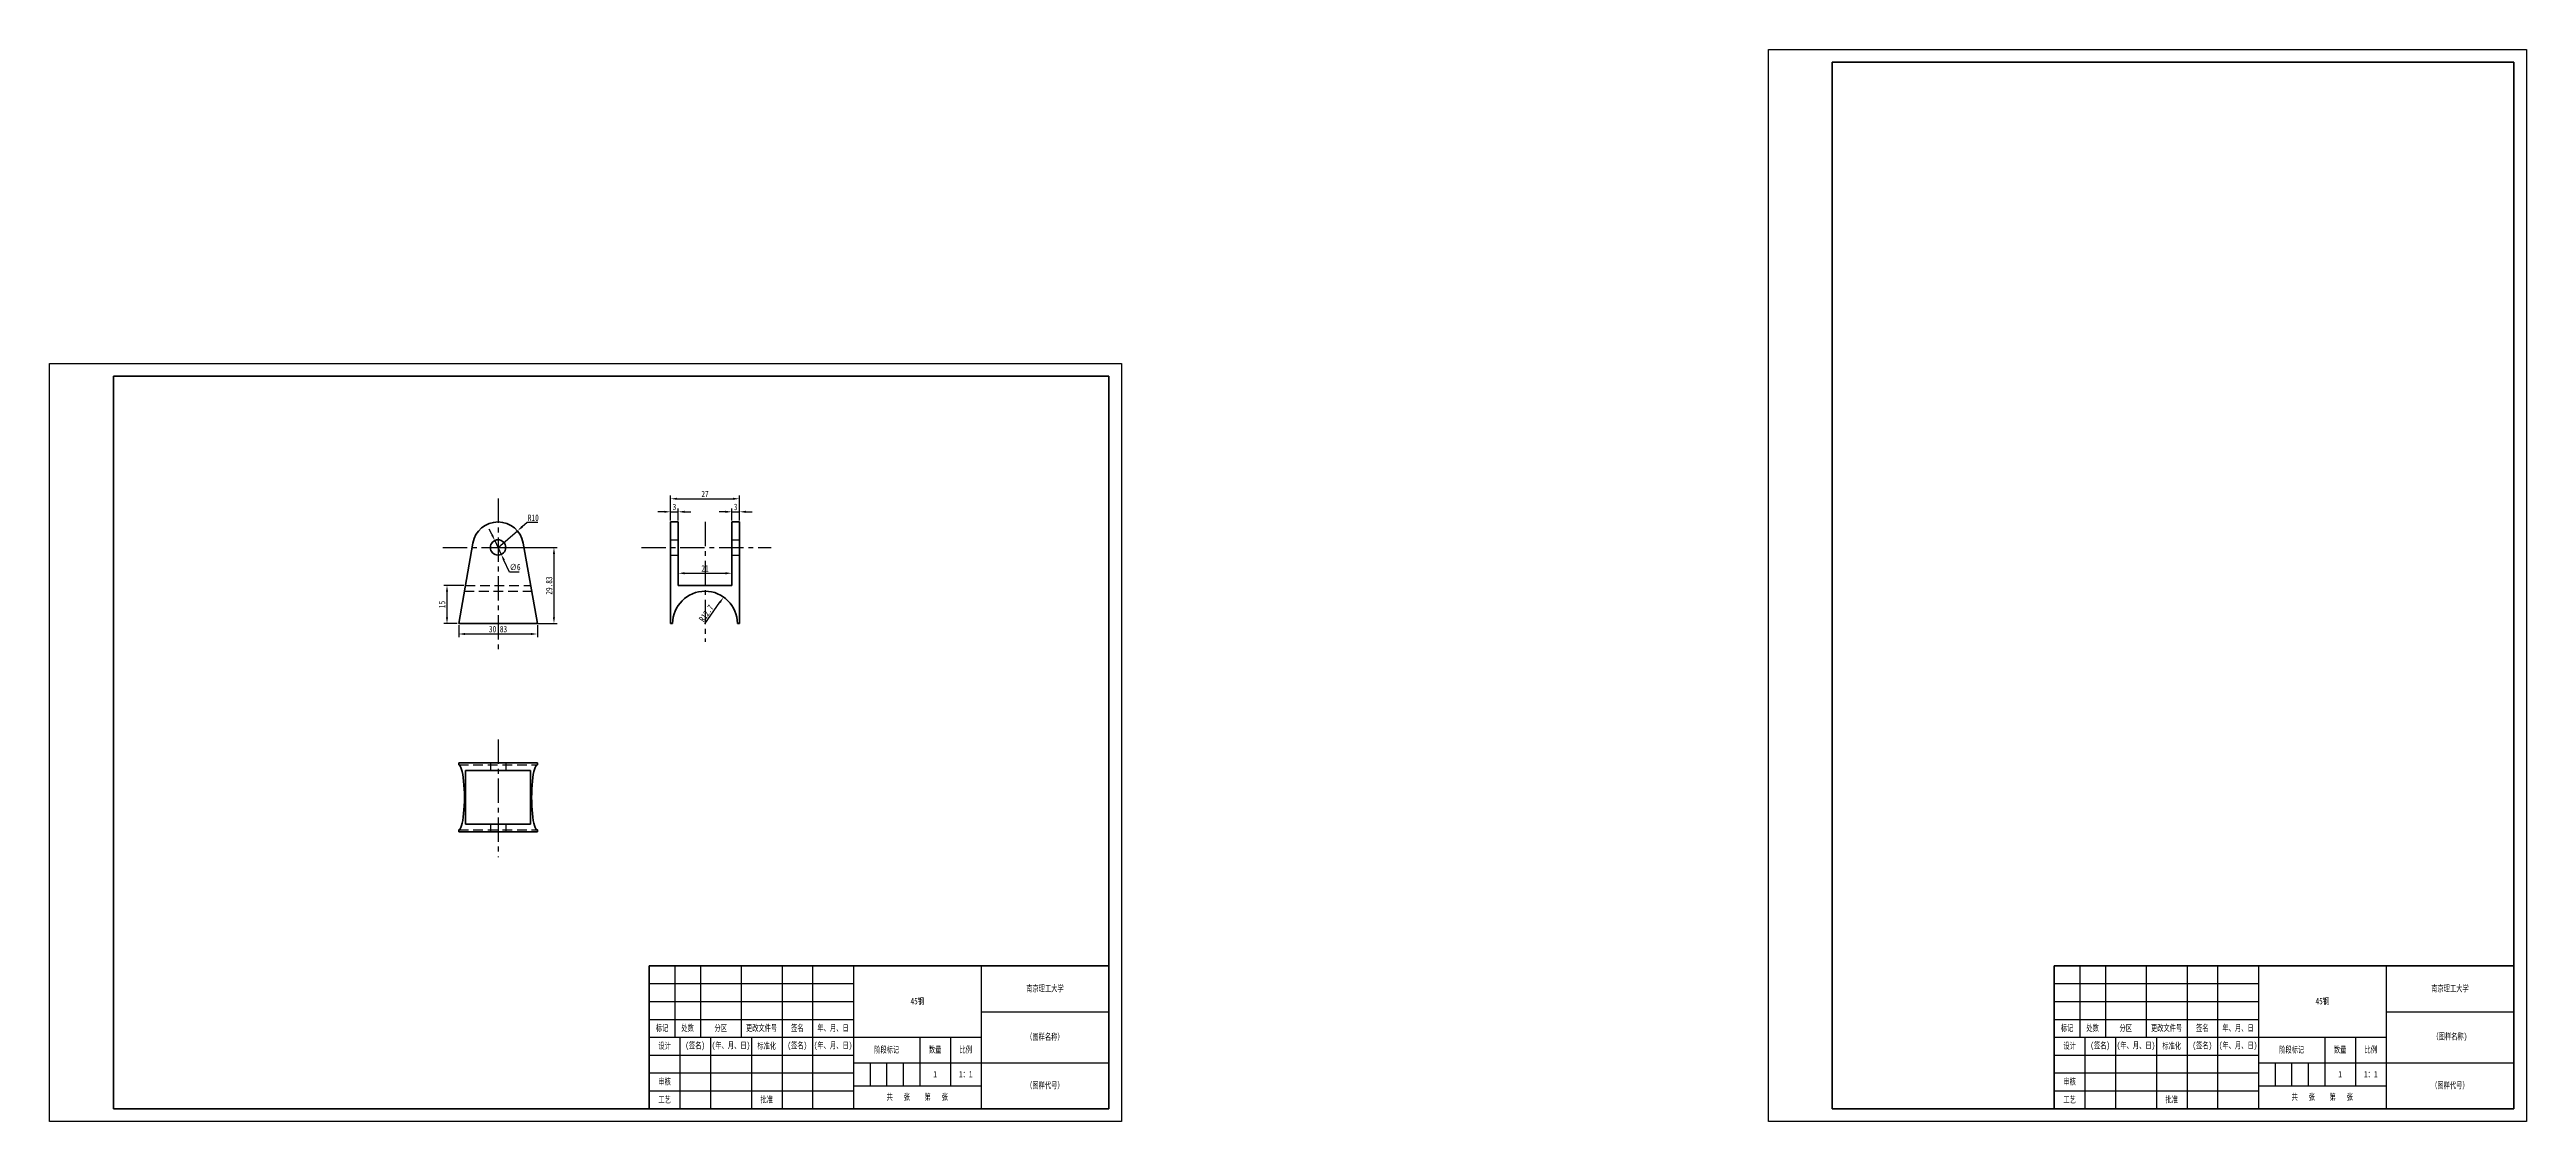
# Model space of a CAD drawing. Header units: millimetres. Extents: x 1050 to 2021, y 766 to 1186.
import ezdxf

# ---------------------------------------------------------------- set-up
doc = ezdxf.new("R2010")
doc.units = ezdxf.units.MM
doc.header["$LTSCALE"] = 0.3
doc.linetypes.add('CENTER', pattern=[50.8, 31.75, -6.35, 6.35, -6.35])
doc.linetypes.add('DASHED', pattern=[19.05, 12.7, -6.35])
for name, color, linetype, lineweight in [('尺寸线', 3, 'Continuous', 25), ('粗实线', 7, 'Continuous', 50), ('细实线', 7, 'Continuous', 25), ('细文本', 7, 'Continuous', 25), ('细点画线', 1, 'CENTER', 25), ('虚线', 2, 'DASHED', 25)]:
    doc.layers.add(name, color=color, linetype=linetype, lineweight=lineweight)
doc.styles.add('NUT Standard', font='simfang.ttf', dxfattribs={"width": 0.7, "height": 2.5})
doc.dimstyles.new('NUT Standard', dxfattribs={"dimtxt": 2.5, "dimasz": 2.5, "dimexe": 1.25, "dimexo": 0.625, "dimtad": 1, "dimtoh": 1, "dimdsep": 46, "dimtxsty": 'NUT Standard', "dimcen": 2.5, "dimadec": 0, "dimazin": 0, "dimtfac": 1, "dimtmove": 0, "dimatfit": 3, "dimfxl": 1, "dimarcsym": 0})

# ---------------------------------------------------------------- blocks, each defined once
blk = doc.blocks.new('*D18')
at = {"layer": 'Defpoints', "color": 0, "transparency": 16777216}
for p in [(1210.35, 960.68), (1241.18, 960.68), (1241.18, 956.62)]:
    blk.add_point(p, dxfattribs=at)
at = {"layer": '尺寸线', "color": 0, "lineweight": -2, "transparency": 16777216}
for p, q in [((1210.35, 960.06), (1210.35, 955.37)), ((1212.85, 956.62), (1238.68, 956.62)), ((1241.18, 960.06), (1241.18, 955.37))]:
    blk.add_line(p, q, dxfattribs=at)
at = {"layer": '尺寸线', "color": 0, "transparency": 16777216}
for points in [[(1212.85, 957.04), (1212.85, 956.2), (1210.35, 956.62)], [(1238.68, 957.04), (1238.68, 956.2), (1241.18, 956.62)]]:
    blk.add_solid(points, dxfattribs=at)
at = {"layer": '尺寸线', "color": 0, "transparency": 16777216, "insert": (1225.77, 958.51), "char_height": 2.5, "attachment_point": 5, "style": 'NUT Standard'}
blk.add_mtext('30.83', dxfattribs=at)
blk = doc.blocks.new('*D19')
at = {"layer": 'Defpoints', "color": 0, "transparency": 16777216}
for p in [(1225.77, 990.52), (1210.35, 960.68), (1247.69, 960.68)]:
    blk.add_point(p, dxfattribs=at)
at = {"layer": '尺寸线', "color": 0, "lineweight": -2, "transparency": 16777216}
for p, q in [((1226.39, 990.52), (1248.94, 990.52)), ((1247.69, 988.02), (1247.69, 963.18)), ((1210.98, 960.68), (1248.94, 960.68))]:
    blk.add_line(p, q, dxfattribs=at)
at = {"layer": '尺寸线', "color": 0, "transparency": 16777216}
for points in [[(1247.27, 988.02), (1248.1, 988.02), (1247.69, 990.52)], [(1247.27, 963.18), (1248.1, 963.18), (1247.69, 960.68)]]:
    blk.add_solid(points, dxfattribs=at)
at = {"layer": '尺寸线', "color": 0, "transparency": 16777216, "insert": (1245.79, 975.6), "char_height": 2.5, "attachment_point": 5, "rotation": 90, "style": 'NUT Standard'}
blk.add_mtext('29.83', dxfattribs=at)
blk = doc.blocks.new('*D22')
at = {"layer": 'Defpoints', "color": 0, "transparency": 16777216}
for p in [(1314.16, 971.09), (1306.88, 960.68)]:
    blk.add_point(p, dxfattribs=at)
at = {"layer": '尺寸线', "color": 0, "lineweight": -2, "transparency": 16777216}
blk.add_line((1306.81, 960.59), (1312.73, 969.04), dxfattribs=at)
at = {"layer": '尺寸线', "color": 0, "transparency": 16777216}
blk.add_solid([(1312.39, 969.28), (1313.07, 968.8), (1314.16, 971.09)], dxfattribs=at)
at = {"layer": '尺寸线', "color": 0, "transparency": 16777216, "insert": (1307.39, 964.71), "char_height": 2.5, "attachment_point": 5, "rotation": 55.00798, "style": 'NUT Standard'}
blk.add_mtext('R12.7', dxfattribs=at)
blk = doc.blocks.new('*D23')
at = {"layer": 'Defpoints', "color": 0, "transparency": 16777216}
for p in [(1213, 975.68), (1205.77, 960.68), (1210.35, 960.68)]:
    blk.add_point(p, dxfattribs=at)
at = {"layer": '尺寸线', "color": 0, "lineweight": -2, "transparency": 16777216}
for p, q in [((1212.37, 975.68), (1204.52, 975.68)), ((1205.77, 973.18), (1205.77, 963.18)), ((1209.73, 960.68), (1204.52, 960.68))]:
    blk.add_line(p, q, dxfattribs=at)
at = {"layer": '尺寸线', "color": 0, "transparency": 16777216}
for points in [[(1205.36, 973.18), (1206.19, 973.18), (1205.77, 975.68)], [(1205.36, 963.18), (1206.19, 963.18), (1205.77, 960.68)]]:
    blk.add_solid(points, dxfattribs=at)
at = {"layer": '尺寸线', "color": 0, "transparency": 16777216, "insert": (1203.88, 968.18), "char_height": 2.5, "attachment_point": 5, "rotation": 90, "style": 'NUT Standard'}
blk.add_mtext('15', dxfattribs=at)
blk = doc.blocks.new('*D24')
at = {"layer": 'Defpoints', "color": 0, "transparency": 16777216}
for p in [(1224.49, 993.23), (1227.04, 987.8)]:
    blk.add_point(p, dxfattribs=at)
at = {"layer": '尺寸线', "color": 0, "lineweight": -2, "transparency": 16777216}
for p, q in [((1223.43, 995.49), (1222.36, 997.75)), ((1224.49, 993.23), (1227.04, 987.8)), ((1230.31, 980.86), (1228.11, 985.54)), ((1234.01, 980.86), (1230.31, 980.86))]:
    blk.add_line(p, q, dxfattribs=at)
at = {"layer": '尺寸线', "color": 0, "transparency": 16777216}
for points in [[(1223.8, 995.67), (1223.05, 995.32), (1224.49, 993.23)], [(1228.49, 985.72), (1227.73, 985.36), (1227.04, 987.8)]]:
    blk.add_solid(points, dxfattribs=at)
at = {"layer": '尺寸线', "color": 0, "transparency": 16777216, "insert": (1232.47, 982.82), "char_height": 2.5, "attachment_point": 5, "style": 'NUT Standard'}
blk.add_mtext('∅6', dxfattribs=at)
blk = doc.blocks.new('*D25')
at = {"layer": 'Defpoints', "color": 0, "transparency": 16777216}
for p in [(1225.77, 990.52), (1233.37, 997.02)]:
    blk.add_point(p, dxfattribs=at)
at = {"layer": '尺寸线', "color": 0, "lineweight": -2, "transparency": 16777216}
for p, q in [((1237.16, 1000.27), (1235.26, 998.64)), ((1241.42, 1000.27), (1237.16, 1000.27)), ((1225.77, 990.52), (1233.37, 997.02))]:
    blk.add_line(p, q, dxfattribs=at)
at = {"layer": '尺寸线', "color": 0, "transparency": 16777216}
blk.add_solid([(1234.99, 998.96), (1235.54, 998.33), (1233.37, 997.02)], dxfattribs=at)
at = {"layer": '尺寸线', "color": 0, "transparency": 16777216, "insert": (1239.6, 1002.16), "char_height": 2.5, "attachment_point": 5, "style": 'NUT Standard'}
blk.add_mtext('R10', dxfattribs=at)
blk = doc.blocks.new('*D26')
at = {"layer": 'Defpoints', "color": 0, "transparency": 16777216}
for p in [(1293.38, 1000.52), (1296.38, 1004.5), (1296.38, 1000.52)]:
    blk.add_point(p, dxfattribs=at)
at = {"layer": '尺寸线', "color": 0, "lineweight": -2, "transparency": 16777216}
for p, q in [((1290.88, 1004.5), (1288.38, 1004.5)), ((1293.38, 1001.14), (1293.38, 1005.75)), ((1293.38, 1004.5), (1296.38, 1004.5)), ((1296.38, 1001.14), (1296.38, 1005.75)), ((1298.88, 1004.5), (1301.38, 1004.5))]:
    blk.add_line(p, q, dxfattribs=at)
at = {"layer": '尺寸线', "color": 0, "transparency": 16777216}
for points in [[(1290.88, 1004.91), (1290.88, 1004.08), (1293.38, 1004.5)], [(1298.88, 1004.91), (1298.88, 1004.08), (1296.38, 1004.5)]]:
    blk.add_solid(points, dxfattribs=at)
at = {"layer": '尺寸线', "color": 0, "transparency": 16777216, "insert": (1294.88, 1006.39), "char_height": 2.5, "attachment_point": 5, "style": 'NUT Standard'}
blk.add_mtext('3', dxfattribs=at)
blk = doc.blocks.new('*D28')
at = {"layer": 'Defpoints', "color": 0, "transparency": 16777216}
for p in [(1317.38, 980.41), (1296.38, 975.68), (1317.38, 975.68)]:
    blk.add_point(p, dxfattribs=at)
at = {"layer": '尺寸线', "color": 0, "lineweight": -2, "transparency": 16777216}
for p, q in [((1296.38, 976.31), (1296.38, 981.66)), ((1298.88, 980.41), (1314.88, 980.41)), ((1317.38, 976.31), (1317.38, 981.66))]:
    blk.add_line(p, q, dxfattribs=at)
at = {"layer": '尺寸线', "color": 0, "transparency": 16777216}
for points in [[(1298.88, 980.83), (1298.88, 979.99), (1296.38, 980.41)], [(1314.88, 980.83), (1314.88, 979.99), (1317.38, 980.41)]]:
    blk.add_solid(points, dxfattribs=at)
at = {"layer": '尺寸线', "color": 0, "transparency": 16777216, "insert": (1306.88, 982.28), "char_height": 2.5, "attachment_point": 5, "style": 'NUT Standard'}
blk.add_mtext('21', dxfattribs=at)
blk = doc.blocks.new('*D30')
at = {"layer": 'Defpoints', "color": 0, "transparency": 16777216}
for p in [(1317.38, 1000.52), (1320.38, 1004.5), (1320.38, 1000.52)]:
    blk.add_point(p, dxfattribs=at)
at = {"layer": '尺寸线', "color": 0, "lineweight": -2, "transparency": 16777216}
for p, q in [((1314.88, 1004.5), (1312.38, 1004.5)), ((1317.38, 1001.14), (1317.38, 1005.75)), ((1317.38, 1004.5), (1320.38, 1004.5)), ((1320.38, 1001.14), (1320.38, 1005.75)), ((1322.88, 1004.5), (1325.38, 1004.5))]:
    blk.add_line(p, q, dxfattribs=at)
at = {"layer": '尺寸线', "color": 0, "transparency": 16777216}
for points in [[(1314.88, 1004.91), (1314.88, 1004.08), (1317.38, 1004.5)], [(1322.88, 1004.91), (1322.88, 1004.08), (1320.38, 1004.5)]]:
    blk.add_solid(points, dxfattribs=at)
at = {"layer": '尺寸线', "color": 0, "transparency": 16777216, "insert": (1318.88, 1006.39), "char_height": 2.5, "attachment_point": 5, "style": 'NUT Standard'}
blk.add_mtext('3', dxfattribs=at)
blk = doc.blocks.new('*D31')
at = {"layer": 'Defpoints', "color": 0, "transparency": 16777216}
for p in [(1320.38, 1009.6), (1293.38, 1000.52), (1320.38, 1000.52)]:
    blk.add_point(p, dxfattribs=at)
at = {"layer": '尺寸线', "color": 0, "lineweight": -2, "transparency": 16777216}
for p, q in [((1293.38, 1001.14), (1293.38, 1010.85)), ((1295.88, 1009.6), (1317.88, 1009.6)), ((1320.38, 1001.14), (1320.38, 1010.85))]:
    blk.add_line(p, q, dxfattribs=at)
at = {"layer": '尺寸线', "color": 0, "transparency": 16777216}
for points in [[(1295.88, 1010.01), (1295.88, 1009.18), (1293.38, 1009.6)], [(1317.88, 1010.01), (1317.88, 1009.18), (1320.38, 1009.6)]]:
    blk.add_solid(points, dxfattribs=at)
at = {"layer": '尺寸线', "color": 0, "transparency": 16777216, "insert": (1306.88, 1011.49), "char_height": 2.5, "attachment_point": 5, "style": 'NUT Standard'}
blk.add_mtext('27', dxfattribs=at)

msp = doc.modelspace()

# ---------------------------------------------------------------- linework, layer by layer
for p, q in [((1723.555, 765.619), (1723.555, 1185.619)), ((1723.555, 1185.619), (2020.555, 1185.619)), ((2020.555, 1185.619), (2020.555, 765.619)), ((1050.042, 1062.619), (1470.042, 1062.619)), ((1050.042, 765.619), (1050.042, 1062.619)), ((1470.042, 1062.619), (1470.042, 765.619)), ((2015.555, 854.619), (2015.555, 770.619)), ((1470.042, 765.619), (1050.042, 765.619)), ((2020.555, 765.619), (1723.555, 765.619))]:
    msp.add_line(p, q)
at = {"color": 7, "lineweight": 35}
for p, q in [((1293.381, 992.252), (1293.381, 1000.516)), ((1293.381, 1000.516), (1296.381, 1000.516)), ((1296.381, 992.252), (1296.381, 1000.516)), ((1317.381, 992.252), (1317.381, 1000.516)), ((1317.381, 1000.516), (1320.381, 1000.516)), ((1320.381, 992.252), (1320.381, 1000.516)), ((1215.92, 992.252), (1210.354, 960.683)), ((1241.183, 960.683), (1235.616, 992.252)), ((1293.381, 992.252), (1293.381, 960.683)), ((1296.381, 992.252), (1296.381, 975.683)), ((1317.381, 992.252), (1317.381, 975.683)), ((1320.381, 992.252), (1320.381, 960.683)), ((1317.381, 975.683), (1296.381, 975.683)), ((1210.354, 960.683), (1241.183, 960.683)), ((1293.381, 960.683), (1294.181, 960.683)), ((1319.581, 960.683), (1320.381, 960.683)), ((1215.92, 906.09), (1210.354, 906.09)), ((1210.354, 906.09), (1210.354, 905.29)), ((1215.92, 903.09), (1212.998, 903.09)), ((1212.998, 882.09), (1212.998, 903.09)), ((1215.92, 906.09), (1235.616, 906.09)), ((1215.92, 903.09), (1235.616, 903.09)), ((1241.183, 906.09), (1235.616, 906.09)), ((1238.538, 903.09), (1235.616, 903.09)), ((1238.538, 882.09), (1238.538, 903.09)), ((1241.183, 906.09), (1241.183, 905.29)), ((1210.354, 879.89), (1210.354, 879.09)), ((1215.92, 879.09), (1210.354, 879.09)), ((1215.92, 882.09), (1212.998, 882.09)), ((1215.92, 882.09), (1235.616, 882.09)), ((1215.92, 879.09), (1235.616, 879.09)), ((1238.538, 882.09), (1235.616, 882.09)), ((1241.183, 879.09), (1235.616, 879.09)), ((1241.183, 879.89), (1241.183, 879.09))]:
    msp.add_line(p, q, dxfattribs=at)
at = {"color": 7, "linetype": 'DASHED', "lineweight": 13, "ltscale": 0.075}
for p, q in [((1293.381, 993.516), (1296.381, 993.516)), ((1317.381, 993.516), (1320.381, 993.516)), ((1293.381, 987.516), (1296.381, 987.516)), ((1317.381, 987.516), (1320.381, 987.516)), ((1222.768, 906.09), (1222.768, 903.09)), ((1228.768, 906.09), (1228.768, 903.09)), ((1222.768, 882.09), (1222.768, 879.09)), ((1228.768, 882.09), (1228.768, 879.09))]:
    msp.add_line(p, q, dxfattribs=at)
at = {"color": 7, "linetype": 'DASHED', "lineweight": 13}
for p, q in [((1212.593, 973.383), (1238.943, 973.383)), ((1212.998, 975.683), (1238.538, 975.683)), ((1210.354, 905.29), (1241.183, 905.29)), ((1210.354, 879.89), (1241.183, 879.89))]:
    msp.add_line(p, q, dxfattribs=at)
at = {"color": 7, "lineweight": 35}
msp.add_circle((1225.768, 990.516), 3, dxfattribs=at)
for centre, radius, start, end in [((1225.768, 990.516), 10, 10.000001, 169.999993), ((1306.881, 960.683), 12.7, 360, 179.999995)]:
    msp.add_arc(centre, radius, start, end, dxfattribs=at)
for centre, ratio, start_param, end_param in [((1210.354, 892.59), 0.1763272, 0.000001, 3.1415955), ((1241.183, 892.59), 0.1763271, 3.1415927, 6.283187)]:
    msp.add_ellipse(centre, major_axis=(0, -12.7), ratio=ratio, start_param=start_param, end_param=end_param, dxfattribs=at)
at = {"layer": '粗实线'}
for p, q in [((1748.555, 770.619), (1748.555, 1180.619)), ((1748.555, 1180.619), (2015.555, 1180.619)), ((2015.555, 1180.619), (2015.555, 770.619)), ((1075.042, 770.619), (1075.042, 1057.619)), ((1075.042, 1057.619), (1465.042, 1057.619)), ((1465.042, 1057.619), (1465.042, 770.619)), ((1285.042, 826.619), (1465.042, 826.619)), ((1285.042, 770.619), (1285.042, 826.619)), ((1835.555, 826.619), (2015.555, 826.619)), ((1835.555, 770.619), (1835.555, 826.619)), ((1465.042, 770.619), (1075.042, 770.619)), ((1285.042, 770.619), (1465.042, 770.619)), ((2015.555, 770.619), (1748.555, 770.619))]:
    msp.add_line(p, q, dxfattribs=at)
at = {"layer": '细实线'}
for p, q in [((1295.042, 826.619), (1295.042, 798.619)), ((1305.042, 826.619), (1305.042, 798.619)), ((1321.042, 826.619), (1321.042, 798.619)), ((1337.042, 826.619), (1337.042, 798.619)), ((1349.042, 826.619), (1349.042, 798.619)), ((1365.042, 826.619), (1365.042, 770.619)), ((1415.042, 826.619), (1415.042, 770.619)), ((1845.555, 826.619), (1845.555, 798.619)), ((1855.555, 826.619), (1855.555, 798.619)), ((1871.555, 826.619), (1871.555, 798.619)), ((1887.555, 826.619), (1887.555, 798.619)), ((1899.555, 826.619), (1899.555, 798.619)), ((1915.555, 826.619), (1915.555, 770.619)), ((1965.555, 826.619), (1965.555, 770.619)), ((1285.042, 819.619), (1365.042, 819.619)), ((1835.555, 819.619), (1915.555, 819.619)), ((1285.042, 812.619), (1365.042, 812.619)), ((1285.042, 805.619), (1365.042, 805.619)), ((1415.042, 808.619), (1465.042, 808.619)), ((1835.555, 812.619), (1915.555, 812.619)), ((1835.555, 805.619), (1915.555, 805.619)), ((1965.555, 808.619), (2015.555, 808.619)), ((1285.042, 798.619), (1415.042, 798.619)), ((1297.042, 798.619), (1297.042, 770.619)), ((1309.042, 798.619), (1309.042, 770.619)), ((1325.042, 798.619), (1325.042, 770.619)), ((1337.042, 798.619), (1337.042, 770.619)), ((1349.042, 798.619), (1349.042, 770.619)), ((1391.042, 798.619), (1391.042, 779.619)), ((1403.042, 798.619), (1403.042, 779.619)), ((1835.555, 798.619), (1965.555, 798.619)), ((1847.555, 798.619), (1847.555, 770.619)), ((1859.555, 798.619), (1859.555, 770.619)), ((1875.555, 798.619), (1875.555, 770.619)), ((1887.555, 798.619), (1887.555, 770.619)), ((1899.555, 798.619), (1899.555, 770.619)), ((1941.555, 798.619), (1941.555, 779.619)), ((1953.555, 798.619), (1953.555, 779.619)), ((1285.042, 791.619), (1365.042, 791.619)), ((1365.042, 788.619), (1465.042, 788.619)), ((1371.542, 788.619), (1371.542, 779.619)), ((1378.042, 788.619), (1378.042, 779.619)), ((1384.542, 788.619), (1384.542, 779.619)), ((1835.555, 791.619), (1915.555, 791.619)), ((1915.555, 788.619), (2015.555, 788.619)), ((1922.055, 788.619), (1922.055, 779.619)), ((1928.555, 788.619), (1928.555, 779.619)), ((1935.055, 788.619), (1935.055, 779.619)), ((1285.042, 784.619), (1365.042, 784.619)), ((1285.042, 777.619), (1365.042, 777.619)), ((1365.042, 779.619), (1415.042, 779.619)), ((1835.555, 784.619), (1915.555, 784.619)), ((1835.555, 777.619), (1915.555, 777.619)), ((1915.555, 779.619), (1965.555, 779.619))]:
    msp.add_line(p, q, dxfattribs=at)
at = {"layer": '细点画线'}
for p, q in [((1225.768, 1009.712), (1225.768, 948.941)), ((1306.881, 1000.516), (1306.881, 1000.516)), ((1306.881, 1000.516), (1306.881, 953.508)), ((1204.116, 990.516), (1248.935, 990.516)), ((1281.938, 990.5), (1332.806, 990.492)), ((1225.768, 915.22), (1225.768, 869.127))]:
    msp.add_line(p, q, dxfattribs=at)
at = {"layer": '虚线'}
for p, q in [((1293.381, 993.516), (1296.381, 993.516)), ((1317.381, 993.516), (1320.381, 993.516)), ((1293.381, 987.516), (1296.381, 987.516)), ((1317.381, 987.516), (1320.381, 987.516)), ((1212.593, 973.383), (1238.943, 973.383)), ((1212.998, 975.683), (1238.538, 975.683)), ((1210.354, 905.29), (1241.174, 905.29)), ((1222.768, 906.09), (1222.768, 903.09)), ((1228.768, 906.09), (1228.768, 903.09)), ((1210.354, 879.89), (1241.183, 879.89)), ((1222.768, 882.09), (1222.768, 879.09)), ((1228.768, 882.09), (1228.768, 879.09))]:
    msp.add_line(p, q, dxfattribs=at)

# ---------------------------------------------------------------- texts
at = {"layer": '粗实线', "char_height": 2.5, "attachment_point": 5, "style": 'NUT Standard'}
for s, insert in [('\\pxqc;{\\fFangSong|b0|i0|c134|p49;1}', (1397.042, 784.119)), ('\\pxqc;{\\fFangSong|b0|i0|c134|p49;1：1}', (1409.042, 784.119)), ('\\pxqc;{\\fFangSong|b0|i0|c134|p49;1}', (1947.555, 784.119)), ('\\pxqc;{\\fFangSong|b0|i0|c134|p49;1：1}', (1959.555, 784.119))]:
    msp.add_mtext_dynamic_manual_height_columns(s, width=12, gutter_width=12.5, heights=[0], dxfattribs=dict(at, insert=insert))
at = {"layer": '粗实线', "char_height": 2.5, "width": 12, "attachment_point": 5, "style": 'NUT Standard'}
for s, insert in [('工艺', (1841.555, 774.119)), ('批准', (1881.555, 774.119))]:
    msp.add_mtext(s, dxfattribs=dict(at, insert=insert))
at = {"layer": '细文本', "char_height": 2.5, "attachment_point": 5, "style": 'NUT Standard'}
for s, insert, width in [('{\\fFangSong|b0|i0|c134|p49;南京理工大学}', (1440.042, 817.619), 50), ('{\\fFangSong|b0|i0|c134|p49;南京理工大学}', (1990.555, 817.619), 50), ('45钢', (1390.042, 812.619), 50), ('45钢', (1940.555, 812.619), 50), ('标记', (1290.042, 802.119), 10), ('设计', (1291.042, 795.119), 12), ('处数', (1300.042, 802.119), 10), ('(签名)', (1303.042, 795.119), 12), ('(年、月、日)', (1317.042, 795.119), 16), ('分区', (1313.042, 802.119), 16), ('更改文件号', (1329.042, 802.119), 16), ('标准化', (1331.042, 795.119), 12), ('(签名)', (1343.042, 795.119), 12), ('签名', (1343.042, 802.119), 12), ('(年、月、日)', (1357.042, 795.119), 16), ('年、月、日', (1357.042, 802.119), 16), ('（图样名称）', (1440.042, 798.619), 50), ('标记', (1840.555, 802.119), 10), ('设计', (1841.555, 795.119), 12), ('处数', (1850.555, 802.119), 10), ('(签名)', (1853.555, 795.119), 12), ('(年、月、日)', (1867.555, 795.119), 16), ('分区', (1863.555, 802.119), 16), ('更改文件号', (1879.555, 802.119), 16), ('标准化', (1881.555, 795.119), 12), ('(签名)', (1893.555, 795.119), 12), ('签名', (1893.555, 802.119), 12), ('(年、月、日)', (1907.555, 795.119), 16), ('年、月、日', (1907.555, 802.119), 16), ('（图样名称)', (1990.555, 798.619), 50), ('阶段标记', (1378.042, 793.619), 26), ('数量', (1397.042, 793.619), 12), ('比例', (1409.042, 793.619), 12), ('阶段标记', (1928.555, 793.619), 26), ('数量', (1947.555, 793.619), 12), ('比例', (1959.555, 793.619), 12), ('审核', (1291.042, 781.119), 12), ('共   张    第   张', (1390.042, 775.119), 50), ('（图样代号）', (1440.042, 779.619), 50), ('审核', (1841.555, 781.119), 12), ('共   张    第   张', (1940.555, 775.119), 50), ('（图样代号）', (1990.555, 779.619), 50), ('工艺', (1291.042, 774.119), 12), ('批准', (1331.042, 774.119), 12)]:
    msp.add_mtext(s, dxfattribs=dict(at, insert=insert, width=width))

# ---------------------------------------------------------------- dimensions: what is measured, and where the dimension line sits
at = {"layer": '尺寸线'}
for base, p1, p2, picture, middle in [((1320.381, 1009.597), (1293.381, 1000.516), (1320.381, 1000.516), '*D31', (1306.881, 1011.486)), ((1296.381, 1004.498), (1293.381, 1000.516), (1296.381, 1000.516), '*D26', (1294.881, 1006.387)), ((1320.381, 1004.498), (1317.381, 1000.516), (1320.381, 1000.516), '*D30', (1318.881, 1006.387)), ((1317.381, 980.409), (1296.381, 975.683), (1317.381, 975.683), '*D28', (1306.881, 982.284)), ((1241.183, 956.619), (1210.354, 960.683), (1241.183, 960.683), '*D18', (1225.768, 958.515))]:
    dim = msp.add_linear_dim(base=base, p1=p1, p2=p2, dimstyle='NUT Standard', dxfattribs=at)
    dim.commit()
    dim.dimension.update_dxf_attribs({"geometry": picture, "text_midpoint": middle})
dim = msp.add_radius_dim(center=(1225.768, 990.516), mpoint=(1233.365, 997.018), dimstyle='NUT Standard', dxfattribs=at)
dim.commit()
dim.dimension.update_dxf_attribs({"geometry": '*D25', "text_midpoint": (1239.604, 1002.159)})
for base, p1, picture, middle in [((1247.685, 960.683), (1225.768, 990.516), '*D19', (1245.789, 975.599)), ((1205.774, 960.683), (1212.998, 975.683), '*D23', (1203.885, 968.183))]:
    dim = msp.add_linear_dim(base=base, p1=p1, p2=(1210.354, 960.683), angle=90, dimstyle='NUT Standard', dxfattribs=at)
    dim.commit()
    dim.dimension.update_dxf_attribs({"geometry": picture, "text_midpoint": middle})
dim = msp.add_diameter_dim_2p(p1=(1224.491, 993.23), p2=(1227.045, 987.801), dimstyle='NUT Standard', dxfattribs=at)
dim.commit()
dim.dimension.update_dxf_attribs({"geometry": '*D24', "text_midpoint": (1232.475, 980.859), "dimtype": 163})
dim = msp.add_radius_dim(center=(1306.881, 960.683), mpoint=(1314.164, 971.087), dimstyle='NUT Standard', dxfattribs=at)
dim.commit()
dim.dimension.update_dxf_attribs({"geometry": '*D22', "text_midpoint": (1308.94, 963.625), "dimtype": 164})

doc.saveas('drawing.dxf')
